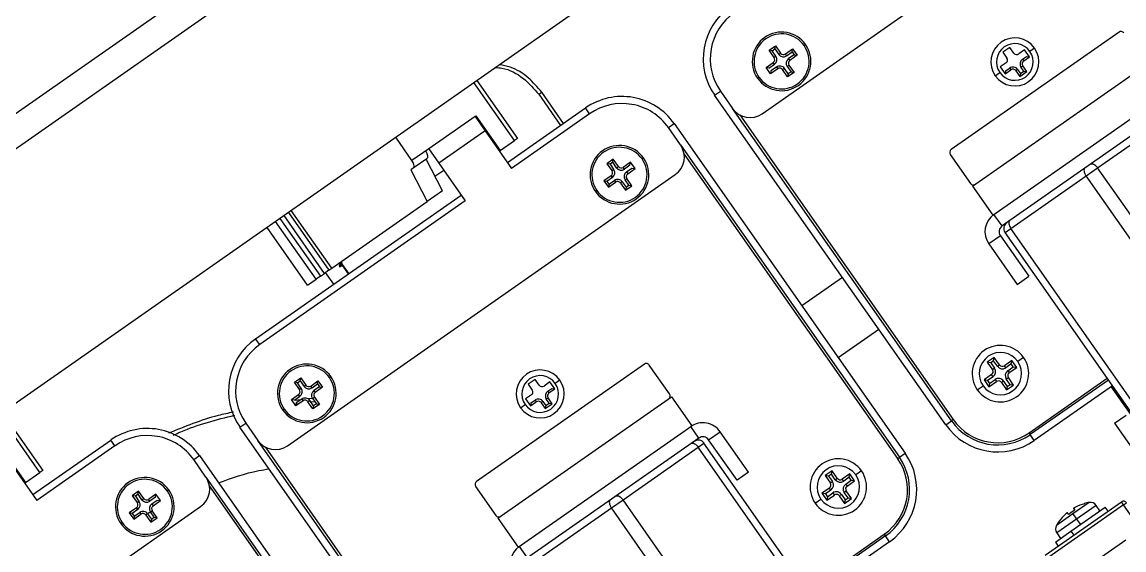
# Model space of a CAD drawing. Header units: millimetres. Extents: x 152904052 to 153933663, y 538271515 to 539240469.
# Drawn here: x 153347333.9 to 153347489.8, y 538943018.8 to 538943093.6 of the extents above; entities that cross this region are included whole.
import ezdxf

# ---------------------------------------------------------------- set-up
doc = ezdxf.new("R2010")
doc.units = ezdxf.units.MM
doc.layers.add('POWR', color=5, linetype='Continuous')

msp = doc.modelspace()

# ---------------------------------------------------------------- linework, layer by layer
at = {"layer": 'POWR', "color": 7}
for p, q in [((153348110.76, 538943625.26), (153346315.18, 538942367.98)), ((153348083.62, 538943601.26), (153347237.85, 538943009.04)), ((153347574.44, 538943208.71), (153347262.72, 538942990.44)), ((153347438.59, 538943080.63), (153347493.47, 538943119.06)), ((153347489.1, 538943092.19), (153347465.34, 538943075.55)), ((153347444.53, 538943090.28), (153347444.73, 538943090.42)), ((153347439.57, 538943089.61), (153347440.47, 538943090.24)), ((153347439.99, 538943089.53), (153347439.57, 538943089.61)), ((153347440.28, 538943088.59), (153347439.57, 538943089.61)), ((153347439.99, 538943089.53), (153347440.39, 538943089.81)), ((153347440.53, 538943088.76), (153347439.99, 538943089.53)), ((153347440.39, 538943089.81), (153347440.47, 538943090.24)), ((153347440.39, 538943089.81), (153347440.93, 538943089.04)), ((153347440.47, 538943090.24), (153347441.18, 538943089.22)), ((153347440.93, 538943089.04), (153347441.18, 538943089.22)), ((153347441.88, 538943089.09), (153347442.9, 538943089.81)), ((153347442.06, 538943088.84), (153347441.88, 538943089.09)), ((153347442.06, 538943088.84), (153347442.83, 538943089.38)), ((153347443.11, 538943088.99), (153347442.33, 538943088.44)), ((153347443.53, 538943088.91), (153347442.51, 538943088.19)), ((153347442.83, 538943089.38), (153347442.9, 538943089.81)), ((153347442.83, 538943089.38), (153347443.11, 538943088.99)), ((153347442.9, 538943089.81), (153347443.53, 538943088.91)), ((153347443.11, 538943088.99), (153347443.53, 538943088.91)), ((153347473.64, 538943090.03), (153347472.65, 538943089.34)), ((153347472.65, 538943089.34), (153347473.23, 538943088.52)), ((153347474.21, 538943089.21), (153347473.64, 538943090.03)), ((153347475.73, 538943089.66), (153347474.91, 538943089.09)), ((153347476.41, 538943088.68), (153347475.73, 538943089.66)), ((153347477.14, 538943089.91), (153347476.48, 538943089.46)), ((153347439.14, 538943087.17), (153347440.16, 538943087.89)), ((153347439.56, 538943087.1), (153347440.34, 538943087.64)), ((153347440.61, 538943087.24), (153347439.84, 538943086.7)), ((153347440.34, 538943087.64), (153347440.16, 538943087.89)), ((153347440.53, 538943088.76), (153347440.28, 538943088.59)), ((153347440.61, 538943087.24), (153347440.79, 538943086.99)), ((153347442.14, 538943087.32), (153347442.39, 538943087.5)), ((153347442.14, 538943087.32), (153347442.68, 538943086.55)), ((153347442.33, 538943088.44), (153347442.51, 538943088.19)), ((153347442.39, 538943087.5), (153347443.1, 538943086.47)), ((153347468.37, 538943070.35), (153347492.95, 538943087.56)), ((153347473.1, 538943087.82), (153347472.29, 538943087.25)), ((153347472.29, 538943087.25), (153347472.97, 538943086.27)), ((153347475.22, 538943087.23), (153347475.47, 538943087.41)), ((153347475.62, 538943086.66), (153347475.22, 538943087.23)), ((153347475.42, 538943088.36), (153347475.99, 538943088.75)), ((153347475.42, 538943088.36), (153347475.6, 538943088.1)), ((153347476.05, 538943086.59), (153347475.47, 538943087.41)), ((153347475.6, 538943088.1), (153347476.41, 538943088.68)), ((153347475.99, 538943088.75), (153347476.41, 538943088.68)), ((153347438.14, 538943085.8), (153347437.94, 538943085.66)), ((153347439.77, 538943086.27), (153347439.14, 538943087.17)), ((153347439.56, 538943087.1), (153347439.14, 538943087.17)), ((153347440.79, 538943086.99), (153347439.77, 538943086.27)), ((153347439.84, 538943086.7), (153347439.77, 538943086.27)), ((153347441.74, 538943087.04), (153347441.49, 538943086.87)), ((153347442.2, 538943085.84), (153347441.49, 538943086.87)), ((153347442.28, 538943086.27), (153347441.74, 538943087.04)), ((153347443.1, 538943086.47), (153347442.2, 538943085.84)), ((153347442.28, 538943086.27), (153347442.2, 538943085.84)), ((153347442.68, 538943086.55), (153347442.28, 538943086.27)), ((153347442.68, 538943086.55), (153347443.1, 538943086.47)), ((153347471.57, 538943086.01), (153347472.22, 538943086.47)), ((153347472.97, 538943086.27), (153347473.79, 538943086.84)), ((153347473.05, 538943086.7), (153347472.97, 538943086.27)), ((153347473.05, 538943086.7), (153347473.62, 538943087.09)), ((153347473.62, 538943087.09), (153347473.79, 538943086.84)), ((153347474.74, 538943086.9), (153347474.49, 538943086.72)), ((153347474.49, 538943086.72), (153347475.06, 538943085.9)), ((153347474.74, 538943086.9), (153347475.14, 538943086.33)), ((153347475.06, 538943085.9), (153347476.05, 538943086.59)), ((153347475.14, 538943086.33), (153347475.06, 538943085.9)), ((153347475.14, 538943086.33), (153347475.62, 538943086.66)), ((153347475.62, 538943086.66), (153347476.05, 538943086.59)), ((153347403.54, 538943076.84), (153347397.81, 538943085.03)), ((153347398.22, 538943085.32), (153347403.95, 538943077.13)), ((153347406.98, 538943083.39), (153347407.39, 538943083.68)), ((153347406.98, 538943083.39), (153347410.07, 538943078.97)), ((153347410.48, 538943079.26), (153347407.39, 538943083.68)), ((153347431.87, 538943083.25), (153347432.69, 538943083.82)), ((153347464.57, 538943036.56), (153347431.87, 538943083.25)), ((153347432.69, 538943083.82), (153347434.41, 538943081.36)), ((153347471.24, 538943066.25), (153347495.81, 538943083.46)), ((153347402.55, 538943073.7), (153347413.6, 538943081.44)), ((153347414.18, 538943080.62), (153347413.6, 538943081.44)), ((153347465.39, 538943037.13), (153347434.41, 538943081.36)), ((153347496.8, 538943081.71), (153347472.55, 538943064.73)), ((153347397.96, 538943080.25), (153347391.4, 538943075.66)), ((153347398.06, 538943080.32), (153347397.96, 538943080.25)), ((153347397.96, 538943080.25), (153347399.39, 538943078.2)), ((153347398.06, 538943080.32), (153347401.5, 538943075.41)), ((153347398.23, 538943080.08), (153347398.13, 538943080.01)), ((153347398.29, 538943079.99), (153347398.23, 538943079.87)), ((153347414.18, 538943080.62), (153347403.12, 538943072.88)), ((153347435.41, 538943080.46), (153347465.63, 538943037.3)), ((153347486.07, 538943072.97), (153347496.72, 538943080.43)), ((153347399.39, 538943078.2), (153347392.84, 538943073.62)), ((153347399.39, 538943078.2), (153347403.12, 538943072.88)), ((153347425.32, 538943078.66), (153347426.14, 538943079.23)), ((153347427.04, 538943076.2), (153347425.32, 538943078.66)), ((153347426.14, 538943079.23), (153347458.83, 538943032.54)), ((153347389.04, 538943074.01), (153347386.75, 538943077.29)), ((153347401.5, 538943075.41), (153347403.54, 538943076.84)), ((153347403.95, 538943077.13), (153347403.54, 538943076.84)), ((153347391.4, 538943075.66), (153347389.04, 538943074.01)), ((153347391.4, 538943075.66), (153347392.84, 538943073.62)), ((153347401.5, 538943075.41), (153347401.4, 538943075.34)), ((153347427.04, 538943076.2), (153347458.01, 538943031.97)), ((153347457.77, 538943031.8), (153347427.55, 538943074.96)), ((153347465.22, 538943074.86), (153347468.09, 538943070.76)), ((153347391.14, 538943074.26), (153347389.22, 538943072.92)), ((153347393.35, 538943069.7), (153347391.06, 538943074.2)), ((153347392.84, 538943073.62), (153347396.57, 538943068.29)), ((153347417.53, 538943074.18), (153347416.63, 538943073.55)), ((153347416.63, 538943073.55), (153347417.35, 538943072.53)), ((153347417.06, 538943073.47), (153347416.63, 538943073.55)), ((153347417.45, 538943073.75), (153347417.06, 538943073.47)), ((153347417.06, 538943073.47), (153347417.6, 538943072.7)), ((153347417.45, 538943073.75), (153347417.53, 538943074.18)), ((153347418, 538943072.98), (153347417.45, 538943073.75)), ((153347418.25, 538943073.16), (153347417.53, 538943074.18)), ((153347419.97, 538943073.75), (153347418.94, 538943073.03)), ((153347419.89, 538943073.32), (153347419.12, 538943072.78)), ((153347419.89, 538943073.32), (153347419.97, 538943073.75)), ((153347420.6, 538943072.85), (153347419.97, 538943073.75)), ((153347421.59, 538943074.22), (153347421.8, 538943074.36)), ((153347371.42, 538943033.59), (153347426.3, 538943072.02)), ((153347389.22, 538943072.92), (153347388.89, 538943072.68)), ((153347388.89, 538943072.68), (153347391.18, 538943068.18)), ((153347392.29, 538943071.77), (153347393.53, 538943072.63)), ((153347417.22, 538943071.83), (153347416.2, 538943071.11)), ((153347417.4, 538943071.58), (153347417.22, 538943071.83)), ((153347417.6, 538943072.7), (153347417.35, 538943072.53)), ((153347418, 538943072.98), (153347418.25, 538943073.16)), ((153347419.12, 538943072.78), (153347418.94, 538943073.03)), ((153347419.4, 538943072.38), (153347420.17, 538943072.93)), ((153347419.4, 538943072.38), (153347419.57, 538943072.13)), ((153347419.57, 538943072.13), (153347420.6, 538943072.85)), ((153347420.17, 538943072.93), (153347420.6, 538943072.85)), ((153347473.78, 538943064.37), (153347484.43, 538943071.83)), ((153347484.43, 538943071.83), (153347486.07, 538943072.97)), ((153347506.22, 538943040.7), (153347484.43, 538943071.83)), ((153347507.86, 538943041.85), (153347486.07, 538943072.97)), ((153347416.2, 538943071.11), (153347416.83, 538943070.21)), ((153347416.63, 538943071.04), (153347416.2, 538943071.11)), ((153347417.4, 538943071.58), (153347416.63, 538943071.04)), ((153347416.63, 538943071.04), (153347416.91, 538943070.64)), ((153347416.83, 538943070.21), (153347417.85, 538943070.93)), ((153347416.91, 538943070.64), (153347416.83, 538943070.21)), ((153347416.91, 538943070.64), (153347417.68, 538943071.18)), ((153347417.68, 538943071.18), (153347417.85, 538943070.93)), ((153347418.8, 538943070.98), (153347418.55, 538943070.81)), ((153347418.55, 538943070.81), (153347419.27, 538943069.78)), ((153347418.8, 538943070.98), (153347419.34, 538943070.21)), ((153347419.2, 538943071.26), (153347419.45, 538943071.44)), ((153347419.74, 538943070.49), (153347419.2, 538943071.26)), ((153347419.27, 538943069.78), (153347420.17, 538943070.41)), ((153347419.34, 538943070.21), (153347419.27, 538943069.78)), ((153347419.34, 538943070.21), (153347419.74, 538943070.49)), ((153347420.17, 538943070.41), (153347419.45, 538943071.44)), ((153347419.74, 538943070.49), (153347420.17, 538943070.41)), ((153347468.37, 538943070.35), (153347471.24, 538943066.25)), ((153347366.91, 538943048.75), (153347395.99, 538943069.11)), ((153347393.35, 538943069.7), (153347391.18, 538943068.18)), ((153347415.2, 538943069.74), (153347415, 538943069.6)), ((153347396.57, 538943068.29), (153347367.49, 538943047.93)), ((153347377.68, 538943058.73), (153347391.18, 538943068.18)), ((153347370.36, 538943065.81), (153347376.09, 538943057.62)), ((153347370.36, 538943065.81), (153347376.09, 538943057.62)), ((153347376.67, 538943058.02), (153347370.93, 538943066.21)), ((153347371.56, 538943066.65), (153347377.29, 538943058.46)), ((153347371.56, 538943066.65), (153347377.29, 538943058.46)), ((153347377.68, 538943058.73), (153347371.94, 538943066.92)), ((153347472.55, 538943064.73), (153347471.4, 538943066.37)), ((153347374.27, 538943056.34), (153347368.53, 538943064.53)), ((153347375.47, 538943057.18), (153347369.73, 538943065.37)), ((153347472.96, 538943063.8), (153347473.78, 538943064.37)), ((153347495.58, 538943033.24), (153347473.78, 538943064.37)), ((153347472.31, 538943063.34), (153347470.67, 538943062.19)), ((153347472.31, 538943063.34), (153347476.32, 538943057.6)), ((153347494.76, 538943032.67), (153347472.96, 538943063.8)), ((153347470.67, 538943062.19), (153347474.68, 538943056.46)), ((153347378.63, 538943059.39), (153347378.82, 538943059.39)), ((153347378.87, 538943059.56), (153347380.02, 538943057.93)), ((153347378.91, 538943058.98), (153347379.14, 538943059.18)), ((153347378.94, 538943059.61), (153347380.09, 538943057.97)), ((153347376.09, 538943057.62), (153347375.47, 538943057.18)), ((153347376.09, 538943057.62), (153347376.67, 538943058.02)), ((153347376.09, 538943057.62), (153347376.09, 538943057.62)), ((153347377.29, 538943058.46), (153347376.67, 538943058.02)), ((153347377.97, 538943056.49), (153347376.82, 538943058.13)), ((153347377.29, 538943058.46), (153347377.68, 538943058.73)), ((153347377.29, 538943058.46), (153347377.29, 538943058.46)), ((153347378.91, 538943058.98), (153347378.73, 538943058.91)), ((153347474.68, 538943056.46), (153347476.32, 538943057.6)), ((153347374.27, 538943056.34), (153347375.47, 538943057.18)), ((153347449.94, 538943057.44), (153347444.21, 538943053.43)), ((153347455.1, 538943050.07), (153347449.37, 538943046.06)), ((153347367.49, 538943047.93), (153347366.91, 538943048.75)), ((153347421.93, 538943045.15), (153347398.17, 538943028.52)), ((153347471.42, 538943046.12), (153347470.44, 538943045.43)), ((153347470.93, 538943045.34), (153347470.44, 538943045.43)), ((153347470.44, 538943045.43), (153347471.19, 538943044.36)), ((153347471.34, 538943045.63), (153347470.93, 538943045.34)), ((153347470.93, 538943045.34), (153347471.47, 538943044.57)), ((153347471.34, 538943045.63), (153347471.42, 538943046.12)), ((153347471.88, 538943044.85), (153347471.34, 538943045.63)), ((153347472.17, 538943045.05), (153347471.42, 538943046.12)), ((153347473.93, 538943045.68), (153347472.87, 538943044.93)), ((153347473.84, 538943045.19), (153347473.07, 538943044.64)), ((153347473.84, 538943045.19), (153347473.93, 538943045.68)), ((153347474.13, 538943044.78), (153347473.84, 538943045.19)), ((153347474.62, 538943044.69), (153347473.93, 538943045.68)), ((153347475.58, 538943046.1), (153347474.77, 538943045.53)), ((153347425.49, 538943040.93), (153347422.62, 538943045.03)), ((153347471.06, 538943043.67), (153347470, 538943042.92)), ((153347471.26, 538943043.38), (153347471.06, 538943043.67)), ((153347471.47, 538943044.57), (153347471.19, 538943044.36)), ((153347471.88, 538943044.85), (153347472.17, 538943045.05)), ((153347473.07, 538943044.64), (153347472.87, 538943044.93)), ((153347473.35, 538943044.23), (153347474.13, 538943044.78)), ((153347473.35, 538943044.23), (153347473.55, 538943043.95)), ((153347473.55, 538943043.95), (153347474.62, 538943044.69)), ((153347474.13, 538943044.78), (153347474.62, 538943044.69)), ((153347372.39, 538943042.58), (153347373.3, 538943043.21)), ((153347373.11, 538943041.55), (153347372.39, 538943042.58)), ((153347372.82, 538943042.5), (153347372.39, 538943042.58)), ((153347372.82, 538943042.5), (153347373.22, 538943042.78)), ((153347373.36, 538943041.73), (153347372.82, 538943042.5)), ((153347373.22, 538943042.78), (153347373.3, 538943043.21)), ((153347373.22, 538943042.78), (153347373.76, 538943042.01)), ((153347373.3, 538943043.21), (153347374.01, 538943042.18)), ((153347373.76, 538943042.01), (153347374.01, 538943042.18)), ((153347374.71, 538943042.06), (153347375.73, 538943042.78)), ((153347374.89, 538943041.81), (153347374.71, 538943042.06)), ((153347374.89, 538943041.81), (153347375.66, 538943042.35)), ((153347375.66, 538943042.35), (153347375.73, 538943042.78)), ((153347375.66, 538943042.35), (153347375.94, 538943041.95)), ((153347375.73, 538943042.78), (153347376.36, 538943041.88)), ((153347377.36, 538943043.25), (153347377.56, 538943043.39)), ((153347406.47, 538943043), (153347405.48, 538943042.31)), ((153347405.48, 538943042.31), (153347406.06, 538943041.49)), ((153347407.04, 538943042.18), (153347406.47, 538943043)), ((153347408.56, 538943042.63), (153347407.74, 538943042.05)), ((153347409.24, 538943041.64), (153347408.56, 538943042.63)), ((153347409.96, 538943042.88), (153347409.31, 538943042.42)), ((153347469.03, 538943041.51), (153347469.85, 538943042.09)), ((153347470, 538943042.92), (153347470.69, 538943041.94)), ((153347470.49, 538943042.84), (153347470, 538943042.92)), ((153347471.26, 538943043.38), (153347470.49, 538943042.84)), ((153347470.49, 538943042.84), (153347470.77, 538943042.43)), ((153347470.69, 538943041.94), (153347471.75, 538943042.68)), ((153347470.77, 538943042.43), (153347470.69, 538943041.94)), ((153347470.77, 538943042.43), (153347471.55, 538943042.97)), ((153347471.55, 538943042.97), (153347471.75, 538943042.68)), ((153347472.74, 538943042.76), (153347472.45, 538943042.56)), ((153347472.45, 538943042.56), (153347473.19, 538943041.5)), ((153347472.74, 538943042.76), (153347473.28, 538943041.99)), ((153347473.14, 538943043.05), (153347473.43, 538943043.25)), ((153347473.69, 538943042.27), (153347473.14, 538943043.05)), ((153347473.19, 538943041.5), (153347474.18, 538943042.19)), ((153347473.28, 538943041.99), (153347473.69, 538943042.27)), ((153347474.18, 538943042.19), (153347473.43, 538943043.25)), ((153347473.69, 538943042.27), (153347474.18, 538943042.19)), ((153347476.36, 538943035.41), (153347487.41, 538943043.15)), ((153347487.59, 538943042.91), (153347476.53, 538943035.17)), ((153347488.16, 538943042.09), (153347477.1, 538943034.35)), ((153347371.97, 538943040.14), (153347372.99, 538943040.86)), ((153347372.39, 538943040.06), (153347373.17, 538943040.61)), ((153347373.17, 538943040.61), (153347372.99, 538943040.86)), ((153347373.36, 538943041.73), (153347373.11, 538943041.55)), ((153347374.97, 538943040.29), (153347375.22, 538943040.46)), ((153347375.94, 538943041.95), (153347375.16, 538943041.41)), ((153347375.16, 538943041.41), (153347375.34, 538943041.16)), ((153347375.22, 538943040.46), (153347375.93, 538943039.44)), ((153347376.36, 538943041.88), (153347375.34, 538943041.16)), ((153347375.94, 538943041.95), (153347376.36, 538943041.88)), ((153347401.2, 538943023.32), (153347425.78, 538943040.52)), ((153347405.93, 538943040.79), (153347405.12, 538943040.22)), ((153347408.25, 538943041.32), (153347408.82, 538943041.72)), ((153347408.25, 538943041.32), (153347408.42, 538943041.07)), ((153347408.42, 538943041.07), (153347409.24, 538943041.64)), ((153347408.82, 538943041.72), (153347409.24, 538943041.64)), ((153347425.78, 538943040.52), (153347428.64, 538943036.43)), ((153347473.28, 538943041.99), (153347473.19, 538943041.5)), ((153347488, 538943041.97), (153347495.12, 538943031.8)), ((153347495.12, 538943031.8), (153347488, 538943041.97)), ((153347372.6, 538943039.24), (153347371.97, 538943040.14)), ((153347372.39, 538943040.06), (153347371.97, 538943040.14)), ((153347372.41, 538943039.5), (153347372.78, 538943039.57)), ((153347373.29, 538943040.1), (153347372.53, 538943040.02)), ((153347373.62, 538943039.96), (153347372.6, 538943039.24)), ((153347372.67, 538943039.67), (153347372.6, 538943039.24)), ((153347373.44, 538943040.21), (153347372.67, 538943039.67)), ((153347373.44, 538943040.21), (153347373.62, 538943039.96)), ((153347374.57, 538943040.01), (153347374.32, 538943039.83)), ((153347375.03, 538943038.81), (153347374.32, 538943039.83)), ((153347374.97, 538943040.28), (153347374.35, 538943040.22)), ((153347375.11, 538943039.24), (153347374.57, 538943040.01)), ((153347374.69, 538943039.83), (153347375.27, 538943039.85)), ((153347374.97, 538943040.29), (153347375.51, 538943039.52)), ((153347375.93, 538943039.44), (153347375.03, 538943038.81)), ((153347375.11, 538943039.24), (153347375.03, 538943038.81)), ((153347375.51, 538943039.52), (153347375.11, 538943039.24)), ((153347375.51, 538943039.52), (153347375.93, 538943039.44)), ((153347404.39, 538943038.98), (153347405.05, 538943039.44)), ((153347405.12, 538943040.22), (153347405.8, 538943039.24)), ((153347405.8, 538943039.24), (153347406.62, 538943039.81)), ((153347405.88, 538943039.66), (153347405.8, 538943039.24)), ((153347405.88, 538943039.66), (153347406.45, 538943040.06)), ((153347406.45, 538943040.06), (153347406.62, 538943039.81)), ((153347407.57, 538943039.86), (153347407.32, 538943039.69)), ((153347407.32, 538943039.69), (153347407.89, 538943038.87)), ((153347407.57, 538943039.86), (153347407.97, 538943039.29)), ((153347407.89, 538943038.87), (153347408.88, 538943039.55)), ((153347407.97, 538943039.29), (153347407.89, 538943038.87)), ((153347407.97, 538943039.29), (153347408.45, 538943039.63)), ((153347408.05, 538943040.2), (153347408.3, 538943040.37)), ((153347408.45, 538943039.63), (153347408.05, 538943040.2)), ((153347408.88, 538943039.55), (153347408.3, 538943040.37)), ((153347408.45, 538943039.63), (153347408.88, 538943039.55)), ((153347336.37, 538943029.81), (153347330.64, 538943038)), ((153347331.05, 538943038.29), (153347336.78, 538943030.09)), ((153347370.97, 538943038.77), (153347370.77, 538943038.63)), ((153347488.45, 538943036.8), (153347490.09, 538943037.94)), ((153347364.7, 538943036.21), (153347365.52, 538943036.79)), ((153347397.4, 538942989.52), (153347364.7, 538943036.21)), ((153347365.52, 538943036.79), (153347367.24, 538943034.33)), ((153347404.07, 538943019.22), (153347428.64, 538943036.43)), ((153347429.63, 538943034.68), (153347428.48, 538943036.31)), ((153347464.57, 538943036.56), (153347465.39, 538943037.13)), ((153347465.63, 538943037.3), (153347465.39, 538943037.13)), ((153347488.45, 538943036.8), (153347492.46, 538943031.06)), ((153347335.38, 538943026.67), (153347346.43, 538943034.41)), ((153347347.01, 538943033.59), (153347346.43, 538943034.41)), ((153347398.22, 538942990.1), (153347367.24, 538943034.33)), ((153347429.63, 538943034.68), (153347405.38, 538943017.7)), ((153347431.02, 538943034.43), (153347432.66, 538943035.58)), ((153347435.04, 538943028.7), (153347431.02, 538943034.43)), ((153347436.67, 538943029.84), (153347432.66, 538943035.58)), ((153347476.36, 538943035.41), (153347476.53, 538943035.17)), ((153347477.1, 538943034.35), (153347476.53, 538943035.17)), ((153347330.89, 538943033.29), (153347334.33, 538943028.37)), ((153347347.01, 538943033.59), (153347335.95, 538943025.85)), ((153347368.24, 538943033.43), (153347398.46, 538942990.27)), ((153347418.9, 538943025.94), (153347429.55, 538943033.4)), ((153347429.55, 538943033.4), (153347430.36, 538943033.97)), ((153347451.34, 538943002.27), (153347429.55, 538943033.4)), ((153347452.16, 538943002.84), (153347430.36, 538943033.97)), ((153347332.22, 538943031.17), (153347335.95, 538943025.85)), ((153347358.15, 538943031.63), (153347358.97, 538943032.2)), ((153347359.87, 538943029.17), (153347358.15, 538943031.63)), ((153347358.97, 538943032.2), (153347391.66, 538942985.51)), ((153347457.77, 538943031.8), (153347458.01, 538943031.97)), ((153347458.01, 538943031.97), (153347458.83, 538943032.54)), ((153347334.33, 538943028.37), (153347336.37, 538943029.81)), ((153347336.78, 538943030.09), (153347336.37, 538943029.81)), ((153347436.67, 538943029.84), (153347435.04, 538943028.7)), ((153347448.49, 538943030.06), (153347447.5, 538943029.37)), ((153347448.4, 538943029.57), (153347447.99, 538943029.28)), ((153347448.4, 538943029.57), (153347448.49, 538943030.06)), ((153347448.94, 538943028.79), (153347448.4, 538943029.57)), ((153347449.23, 538943028.99), (153347448.49, 538943030.06)), ((153347450.99, 538943029.62), (153347449.93, 538943028.87)), ((153347450.91, 538943029.13), (153347450.99, 538943029.62)), ((153347451.68, 538943028.63), (153347450.99, 538943029.62)), ((153347452.65, 538943030.04), (153347451.83, 538943029.47)), ((153347334.33, 538943028.37), (153347334.23, 538943028.3)), ((153347359.87, 538943029.17), (153347390.84, 538942984.93)), ((153347447.99, 538943029.28), (153347447.5, 538943029.37)), ((153347447.5, 538943029.37), (153347448.25, 538943028.3)), ((153347447.99, 538943029.28), (153347448.54, 538943028.51)), ((153347448.54, 538943028.51), (153347448.25, 538943028.3)), ((153347448.94, 538943028.79), (153347449.23, 538943028.99)), ((153347450.13, 538943028.58), (153347449.93, 538943028.87)), ((153347450.91, 538943029.13), (153347450.13, 538943028.58)), ((153347450.42, 538943028.17), (153347451.19, 538943028.72)), ((153347450.42, 538943028.17), (153347450.62, 538943027.89)), ((153347450.62, 538943027.89), (153347451.68, 538943028.63)), ((153347451.19, 538943028.72), (153347450.91, 538943029.13)), ((153347451.19, 538943028.72), (153347451.68, 538943028.63)), ((153347350.36, 538943027.15), (153347349.46, 538943026.52)), ((153347349.46, 538943026.52), (153347350.18, 538943025.49)), ((153347349.89, 538943026.44), (153347349.46, 538943026.52)), ((153347350.28, 538943026.72), (153347349.89, 538943026.44)), ((153347349.89, 538943026.44), (153347350.43, 538943025.67)), ((153347350.28, 538943026.72), (153347350.36, 538943027.15)), ((153347350.83, 538943025.95), (153347350.28, 538943026.72)), ((153347351.08, 538943026.12), (153347350.36, 538943027.15)), ((153347352.8, 538943026.72), (153347351.77, 538943026)), ((153347352.72, 538943026.29), (153347352.8, 538943026.72)), ((153347353.43, 538943025.82), (153347352.8, 538943026.72)), ((153347354.42, 538943027.19), (153347354.63, 538943027.33)), ((153347390.6, 538942984.76), (153347360.37, 538943027.93)), ((153347398.05, 538943027.82), (153347400.91, 538943023.73)), ((153347448.13, 538943027.61), (153347447.06, 538943026.86)), ((153347447.06, 538943026.86), (153347447.75, 538943025.88)), ((153347447.55, 538943026.78), (153347447.06, 538943026.86)), ((153347448.33, 538943027.32), (153347447.55, 538943026.78)), ((153347447.55, 538943026.78), (153347447.84, 538943026.37)), ((153347447.75, 538943025.88), (153347448.82, 538943026.62)), ((153347447.84, 538943026.37), (153347448.61, 538943026.91)), ((153347448.33, 538943027.32), (153347448.13, 538943027.61)), ((153347448.61, 538943026.91), (153347448.82, 538943026.62)), ((153347449.8, 538943026.7), (153347449.51, 538943026.5)), ((153347449.51, 538943026.5), (153347450.26, 538943025.44)), ((153347449.8, 538943026.7), (153347450.34, 538943025.93)), ((153347450.21, 538943026.99), (153347450.49, 538943027.19)), ((153347450.75, 538943026.21), (153347450.21, 538943026.99)), ((153347451.24, 538943026.13), (153347450.49, 538943027.19)), ((153347304.25, 538942986.56), (153347359.13, 538943024.99)), ((153347350.43, 538943025.67), (153347350.18, 538943025.49)), ((153347350.83, 538943025.95), (153347351.08, 538943026.12)), ((153347351.95, 538943025.75), (153347351.77, 538943026)), ((153347352.72, 538943026.29), (153347351.95, 538943025.75)), ((153347352.23, 538943025.35), (153347353, 538943025.89)), ((153347352.23, 538943025.35), (153347352.4, 538943025.1)), ((153347352.4, 538943025.1), (153347353.43, 538943025.82)), ((153347353, 538943025.89), (153347353.43, 538943025.82)), ((153347417.26, 538943024.79), (153347418.9, 538943025.94)), ((153347440.69, 538942994.81), (153347418.9, 538943025.94)), ((153347446.1, 538943025.45), (153347446.91, 538943026.03)), ((153347447.84, 538943026.37), (153347447.75, 538943025.88)), ((153347450.26, 538943025.44), (153347451.24, 538943026.13)), ((153347450.34, 538943025.93), (153347450.26, 538943025.44)), ((153347450.34, 538943025.93), (153347450.75, 538943026.21)), ((153347450.75, 538943026.21), (153347451.24, 538943026.13)), ((153347478.63, 538943018.08), (153347489.44, 538943025.65)), ((153347489.73, 538943025.24), (153347478.67, 538943017.5)), ((153347482.29, 538943021.5), (153347487.14, 538943024.89)), ((153347484.88, 538943025.57), (153347482.56, 538943023.94)), ((153347485.86, 538943025.15), (153347483.07, 538943023.2)), ((153347484.17, 538943025.41), (153347484.18, 538943025.4)), ((153347486.4, 538943024.38), (153347485.86, 538943025.15)), ((153347487.54, 538943024.32), (153347487.14, 538943024.89)), ((153347489.73, 538943025.24), (153347489.44, 538943025.65)), ((153347489.73, 538943025.24), (153347490.14, 538943025.53)), ((153347495.63, 538943016.8), (153347489.73, 538943025.24)), ((153347350.05, 538943024.8), (153347349.03, 538943024.08)), ((153347349.03, 538943024.08), (153347349.66, 538943023.18)), ((153347349.46, 538943024), (153347349.03, 538943024.08)), ((153347350.23, 538943024.55), (153347349.46, 538943024)), ((153347349.46, 538943024), (153347349.74, 538943023.61)), ((153347349.66, 538943023.18), (153347350.68, 538943023.9)), ((153347349.74, 538943023.61), (153347349.66, 538943023.18)), ((153347349.74, 538943023.61), (153347350.51, 538943024.15)), ((153347350.23, 538943024.55), (153347350.05, 538943024.8)), ((153347350.51, 538943024.15), (153347350.68, 538943023.9)), ((153347351.63, 538943023.95), (153347351.38, 538943023.77)), ((153347351.38, 538943023.77), (153347352.1, 538943022.75)), ((153347351.63, 538943023.95), (153347352.17, 538943023.18)), ((153347351.7, 538943024.05), (153347352.1, 538943024.3)), ((153347352.03, 538943024.23), (153347352.28, 538943024.4)), ((153347352.57, 538943023.46), (153347352.03, 538943024.23)), ((153347352.1, 538943022.75), (153347353, 538943023.38)), ((153347352.17, 538943023.18), (153347352.57, 538943023.46)), ((153347353, 538943023.38), (153347352.28, 538943024.4)), ((153347352.57, 538943023.46), (153347353, 538943023.38)), ((153347401.2, 538943023.32), (153347404.07, 538943019.22)), ((153347406.61, 538943017.34), (153347417.26, 538943024.79)), ((153347439.05, 538942993.67), (153347417.26, 538943024.79)), ((153347482.56, 538943023.94), (153347480.23, 538943022.31)), ((153347481.99, 538943023.86), (153347481.78, 538943024.1)), ((153347482.56, 538943023.94), (153347483.07, 538943023.2)), ((153347482.67, 538943024.72), (153347482.83, 538943024.45)), ((153347348.03, 538943022.71), (153347347.83, 538943022.57)), ((153347352.17, 538943023.18), (153347352.1, 538943022.75)), ((153347483.07, 538943023.2), (153347480.29, 538943021.25)), ((153347480.63, 538943022.91), (153347480.62, 538943022.93)), ((153347483.07, 538943023.2), (153347483.62, 538943022.43)), ((153347444.82, 538943013.33), (153347455.88, 538943021.07)), ((153347456.05, 538943020.83), (153347444.99, 538943013.08)), ((153347455.88, 538943021.07), (153347456.05, 538943020.83)), ((153347456.62, 538943020.01), (153347456.05, 538943020.83)), ((153347480.09, 538943019.96), (153347482.29, 538943021.5)), ((153347480.29, 538943021.25), (153347480.83, 538943020.48)), ((153347482.29, 538943021.5), (153347482.69, 538943020.92)), ((153347490.05, 538943020.22), (153347483.49, 538943015.63)), ((153347405.38, 538943017.7), (153347404.23, 538943019.34)), ((153347456.62, 538943020.01), (153347445.56, 538943012.26)), ((153347480.09, 538943019.96), (153347480.5, 538943019.39))]:
    msp.add_line(p, q, dxfattribs=at)
at = {"layer": 'POWR', "color": 7, "flags": 128}
for points in [[(153347485.08, 538943073.51), (153347485.18, 538943073.55), (153347485.28, 538943073.55), (153347485.41, 538943073.53), (153347485.54, 538943073.47), (153347485.68, 538943073.38), (153347485.82, 538943073.27), (153347485.95, 538943073.13), (153347486.07, 538943072.97)], [(153347484.26, 538943072.93), (153347484.2, 538943072.86), (153347484.15, 538943072.76), (153347484.13, 538943072.64), (153347484.14, 538943072.49), (153347484.18, 538943072.33), (153347484.24, 538943072.16), (153347484.32, 538943071.99), (153347484.43, 538943071.83)], [(153347473.62, 538943065.48), (153347473.55, 538943065.4), (153347473.5, 538943065.3), (153347473.49, 538943065.18), (153347473.49, 538943065.03), (153347473.53, 538943064.87), (153347473.59, 538943064.71), (153347473.68, 538943064.54), (153347473.78, 538943064.37)], [(153347428.56, 538943033.93), (153347428.65, 538943033.97), (153347428.76, 538943033.98), (153347428.89, 538943033.95), (153347429.02, 538943033.89), (153347429.16, 538943033.8), (153347429.3, 538943033.69), (153347429.43, 538943033.55), (153347429.55, 538943033.4)], [(153347417.91, 538943026.47), (153347418, 538943026.51), (153347418.11, 538943026.52), (153347418.24, 538943026.49), (153347418.37, 538943026.44), (153347418.51, 538943026.35), (153347418.65, 538943026.23), (153347418.78, 538943026.1), (153347418.9, 538943025.94)], [(153347417.09, 538943025.9), (153347417.03, 538943025.83), (153347416.98, 538943025.73), (153347416.96, 538943025.6), (153347416.97, 538943025.46), (153347417.01, 538943025.3), (153347417.07, 538943025.13), (153347417.15, 538943024.96), (153347417.26, 538943024.79)]]:
    msp.add_lwpolyline(points, dxfattribs=at)
at = {"layer": 'POWR', "color": 7}
for centre, radius, start, end in [((153347439.25, 538943088.41), 9, 125, 215), ((153347439.25, 538943088.41), 8, 125, 215), ((153347441.34, 538943088.04), 4.15, 35, 215), ((153347441.34, 538943088.04), 3.9, 35, 215), ((153347489.38, 538943091.78), 0.5, 35, 125), ((153347441.34, 538943088.04), 4.15, 215, 35), ((153347474.35, 538943087.96), 3.4, 35, 215), ((153347474.35, 538943087.96), 2.6, 35, 215), ((153347441.34, 538943088.04), 3.9, 215, 35), ((153347441.59, 538943089.5), 0.807, 215, 305), ((153347441.59, 538943089.5), 0.5, 215, 305), ((153347474.35, 538943087.96), 3.4, 215, 35), ((153347474.35, 538943087.96), 2.6, 215, 35), ((153347474.62, 538943089.5), 0.5, 215, 305), ((153347439.87, 538943088.3), 0.5, 305, 35), ((153347439.87, 538943088.3), 0.807, 305, 35), ((153347441.08, 538943086.58), 0.807, 35, 125), ((153347442.8, 538943087.78), 0.807, 125, 215), ((153347442.8, 538943087.78), 0.5, 125, 215), ((153347472.82, 538943088.23), 0.5, 305, 35), ((153347474.08, 538943086.43), 0.807, 35, 125), ((153347475.88, 538943087.69), 0.807, 125, 215), ((153347475.88, 538943087.69), 0.5, 125, 215), ((153347441.08, 538943086.58), 0.5, 35, 125), ((153347474.08, 538943086.43), 0.5, 35, 125), ((153347418.77, 538943074.07), 9, 35, 125), ((153347418.77, 538943074.07), 8, 35, 125), ((153347436.87, 538943083.08), 3, 215, 305), ((153347418.4, 538943071.98), 4.15, 35, 215), ((153347418.4, 538943071.98), 3.9, 35, 215), ((153347424.58, 538943074.48), 3, 305, 35), ((153347465.63, 538943075.14), 0.5, 125, 215), ((153347418.4, 538943071.98), 4.15, 215, 35), ((153347418.4, 538943071.98), 3.9, 215, 35), ((153347416.94, 538943072.24), 0.5, 305, 35), ((153347416.94, 538943072.24), 0.807, 305, 35), ((153347418.66, 538943073.44), 0.807, 215, 305), ((153347418.66, 538943073.44), 0.5, 215, 305), ((153347419.86, 538943071.72), 0.807, 125, 215), ((153347419.86, 538943071.72), 0.5, 125, 215), ((153347418.14, 538943070.52), 0.807, 35, 125), ((153347418.14, 538943070.52), 0.5, 35, 125), ((153347468.49, 538943071.05), 0.5, 215, 305), ((153347473.12, 538943063.91), 3, 125, 215), ((153347473.12, 538943063.91), 1, 125, 215), ((153347473.78, 538943064.37), 1, 125, 215), ((153347372.08, 538943041.38), 9, 125, 215), ((153347372.08, 538943041.38), 8, 125, 215), ((153347472.31, 538943043.81), 4, 35, 215), ((153347472.31, 538943043.81), 3, 35, 215), ((153347374.16, 538943041.01), 4.15, 35, 215), ((153347422.21, 538943044.74), 0.5, 35, 125), ((153347472.31, 538943043.81), 4, 215, 35), ((153347472.31, 538943043.81), 3, 215, 35), ((153347374.16, 538943041.01), 3.9, 35, 215), ((153347407.18, 538943040.93), 3.4, 35, 215), ((153347470.78, 538943044.08), 0.5, 305, 35), ((153347470.78, 538943044.08), 0.851, 305, 35), ((153347472.58, 538943045.34), 0.851, 215, 305), ((153347472.58, 538943045.34), 0.5, 215, 305), ((153347473.84, 538943043.54), 0.851, 125, 215), ((153347473.84, 538943043.54), 0.5, 125, 215), ((153347374.16, 538943041.01), 4.15, 215, 35), ((153347374.16, 538943041.01), 3.9, 215, 35), ((153347374.42, 538943042.47), 0.807, 215, 305), ((153347374.42, 538943042.47), 0.5, 215, 305), ((153347407.18, 538943040.93), 3.4, 215, 35), ((153347407.18, 538943040.93), 2.6, 35, 215), ((153347407.18, 538943040.93), 2.6, 215, 35), ((153347407.45, 538943042.46), 0.5, 215, 305), ((153347472.04, 538943042.28), 0.851, 35, 125), ((153347472.04, 538943042.28), 0.5, 35, 125), ((153347372.7, 538943041.27), 0.5, 305, 35), ((153347372.7, 538943041.27), 0.807, 305, 35), ((153347375.63, 538943040.75), 0.807, 125, 215), ((153347375.63, 538943040.75), 0.5, 125, 215), ((153347405.65, 538943041.2), 0.5, 305, 35), ((153347408.71, 538943040.66), 0.807, 125, 215), ((153347408.71, 538943040.66), 0.5, 125, 215), ((153347425.08, 538943040.65), 0.5, 305, 35), ((153347373.91, 538943039.55), 0.807, 35, 125), ((153347373.91, 538943039.55), 0.5, 35, 125), ((153347406.91, 538943039.4), 0.807, 35, 125), ((153347406.91, 538943039.4), 0.5, 35, 125), ((153347351.6, 538943027.04), 9, 35, 125), ((153347430.2, 538943033.86), 3, 35, 125), ((153347471.94, 538943041.72), 9, 215, 305), ((153347471.94, 538943041.72), 8, 215, 305), ((153347471.94, 538943041.72), 7.7, 215, 305), ((153347351.6, 538943027.04), 8, 35, 125), ((153347369.7, 538943036.05), 3, 215, 305), ((153347429.55, 538943033.4), 1, 35, 125), ((153347430.2, 538943033.86), 1, 35, 125), ((153347449.37, 538943027.75), 4, 35, 215), ((153347451.46, 538943027.38), 7.7, 305, 35), ((153347451.46, 538943027.38), 8, 305, 35), ((153347451.46, 538943027.38), 9, 305, 35), ((153347449.37, 538943027.75), 4, 215, 35), ((153347449.37, 538943027.75), 3, 35, 215), ((153347351.23, 538943024.95), 4.15, 35, 215), ((153347351.23, 538943024.95), 3.9, 35, 215), ((153347357.41, 538943027.45), 3, 305, 35), ((153347398.46, 538943028.11), 0.5, 125, 215), ((153347449.37, 538943027.75), 3, 215, 35), ((153347447.84, 538943028.02), 0.5, 305, 35), ((153347447.84, 538943028.02), 0.851, 305, 35), ((153347449.64, 538943029.28), 0.851, 215, 305), ((153347449.64, 538943029.28), 0.5, 215, 305), ((153347450.9, 538943027.48), 0.851, 125, 215), ((153347351.23, 538943024.95), 4.15, 215, 35), ((153347351.23, 538943024.95), 3.9, 215, 35), ((153347449.1, 538943026.22), 0.851, 35, 125), ((153347449.1, 538943026.22), 0.5, 35, 125), ((153347450.9, 538943027.48), 0.5, 125, 215), ((153347349.77, 538943025.21), 0.5, 305, 35), ((153347349.77, 538943025.21), 0.807, 305, 35), ((153347351.49, 538943026.41), 0.807, 215, 305), ((153347351.49, 538943026.41), 0.5, 215, 305), ((153347352.69, 538943024.69), 0.807, 125, 215), ((153347352.69, 538943024.69), 0.5, 125, 215), ((153347485.94, 538943019.11), 6.52, 105.6083, 117.5152), ((153347485.91, 538943019.15), 6.5, 99.1279, 105.5214), ((153347485.04, 538943024.58), 1, 35, 99.1279), ((153347489.73, 538943025.24), 0.5, 35, 125), ((153347350.97, 538943023.49), 0.807, 35, 125), ((153347350.97, 538943023.49), 0.5, 35, 125), ((153347401.32, 538943024.01), 0.5, 215, 305), ((153347485.94, 538943019.11), 6.52, 132.4848, 144.3917), ((153347486.02, 538943019), 6.32, 120.3185, 129.6814), ((153347481.11, 538943021.83), 1, 150.8721, 215), ((153347485.91, 538943019.15), 6.5, 144.4786, 150.8721), ((153347405.95, 538943016.88), 3, 125, 215)]:
    msp.add_arc(centre, radius, start, end, dxfattribs=at)
for points, knots in [([(153347407.39, 538943083.68), (153347406.79, 538943084.38), (153347405.56, 538943085.85), (153347403.43, 538943087.19), (153347401.94, 538943087.47), (153347401.43, 538943087.57)], [0, 0, 0, 0, 0.379209, 0.787421, 1, 1, 1, 1]), ([(153347400.89, 538943087.19), (153347401.19, 538943087.16), (153347402.6, 538943087.04), (153347404.88, 538943085.8), (153347406.3, 538943084.17), (153347406.98, 538943083.39)], [0, 0, 0, 0, 0.11922, 0.576763, 1, 1, 1, 1]), ([(153347390.96, 538943075.35), (153347391.01, 538943075.27), (153347391.11, 538943075.11), (153347391.22, 538943074.85), (153347391.27, 538943074.6), (153347391.25, 538943074.38), (153347391.17, 538943074.29), (153347391.14, 538943074.26)], [0, 0, 0, 0, 0.174736, 0.363548, 0.559692, 0.78787, 1, 1, 1, 1]), ([(153347389.22, 538943072.92), (153347389.27, 538943072.97), (153347389.36, 538943073.08), (153347389.34, 538943073.39), (153347389.23, 538943073.72), (153347389.1, 538943073.92), (153347389.04, 538943074.01)], [0, 0, 0, 0, 0.273241, 0.566326, 0.792171, 1, 1, 1, 1]), ([(153347378.86, 538943059.33), (153347378.84, 538943059.26), (153347378.79, 538943059.12), (153347378.75, 538943058.99), (153347378.72, 538943058.92)], [0, 0, 0, 0, 0.499894, 1, 1, 1, 1]), ([(153347378.75, 538943058.94), (153347378.75, 538943058.95), (153347378.76, 538943058.98), (153347378.9, 538943059.11), (153347379.07, 538943059.25), (153347379.08, 538943059.26)], [0, 0, 0, 0, 0.347668, 0.949092, 1, 1, 1, 1]), ([(153347379.14, 538943059.54), (153347379.05, 538943059.49), (153347378.88, 538943059.4), (153347378.79, 538943059.38), (153347378.82, 538943059.41), (153347378.82, 538943059.42)], [0, 0, 0, 0, 0.402272, 0.802406, 1, 1, 1, 1]), ([(153347379.16, 538943059.16), (153347379.15, 538943059.15), (153347379.12, 538943059.13), (153347379.04, 538943059.07), (153347378.97, 538943059.02), (153347378.91, 538943058.98)], [0, 0, 0, 0, 0.063595, 0.275437, 1, 1, 1, 1]), ([(153347363.76, 538943038.36), (153347363.04, 538943038.21), (153347359.88, 538943037.53), (153347356.87, 538943036.3), (153347354.56, 538943035.36)], [0, 0, 0, 0, 0.227864, 1, 1, 1, 1]), ([(153347355.25, 538943035.08), (153347355.61, 538943035.25), (153347358.38, 538943036.54), (153347361.36, 538943037.28), (153347363.95, 538943037.93)], [0, 0, 0, 0, 0.129235, 1, 1, 1, 1]), ([(153347361.67, 538943028.34), (153347363.54, 538943029.03), (153347365.88, 538943029.88), (153347368.34, 538943030.24), (153347368.84, 538943030.31)], [0, 0, 0, 0, 0.799053, 1, 1, 1, 1]), ([(153347482.92, 538943024.9), (153347482.89, 538943024.88), (153347482.82, 538943024.84), (153347482.73, 538943024.79), (153347482.68, 538943024.74), (153347482.67, 538943024.73), (153347482.67, 538943024.72)], [0, 0, 0, 0, 0.250648, 0.499754, 0.7491, 1, 1, 1, 1]), ([(153347481.78, 538943024.1), (153347481.78, 538943024.1), (153347481.76, 538943024.1), (153347481.7, 538943024.06), (153347481.62, 538943024), (153347481.56, 538943023.95), (153347481.53, 538943023.92)], [0, 0, 0, 0, 0.250648, 0.499754, 0.7491, 1, 1, 1, 1]), ([(153347481.53, 538943023.92), (153347481.56, 538943023.95), (153347481.62, 538943024), (153347481.7, 538943024.06), (153347481.76, 538943024.1), (153347481.78, 538943024.1), (153347481.78, 538943024.1)], [0, 0, 0, 0, 0.250648, 0.499754, 0.7491, 1, 1, 1, 1])]:
    msp.add_open_spline(points, degree=3, knots=knots, dxfattribs=at)

doc.saveas('drawing.dxf')
